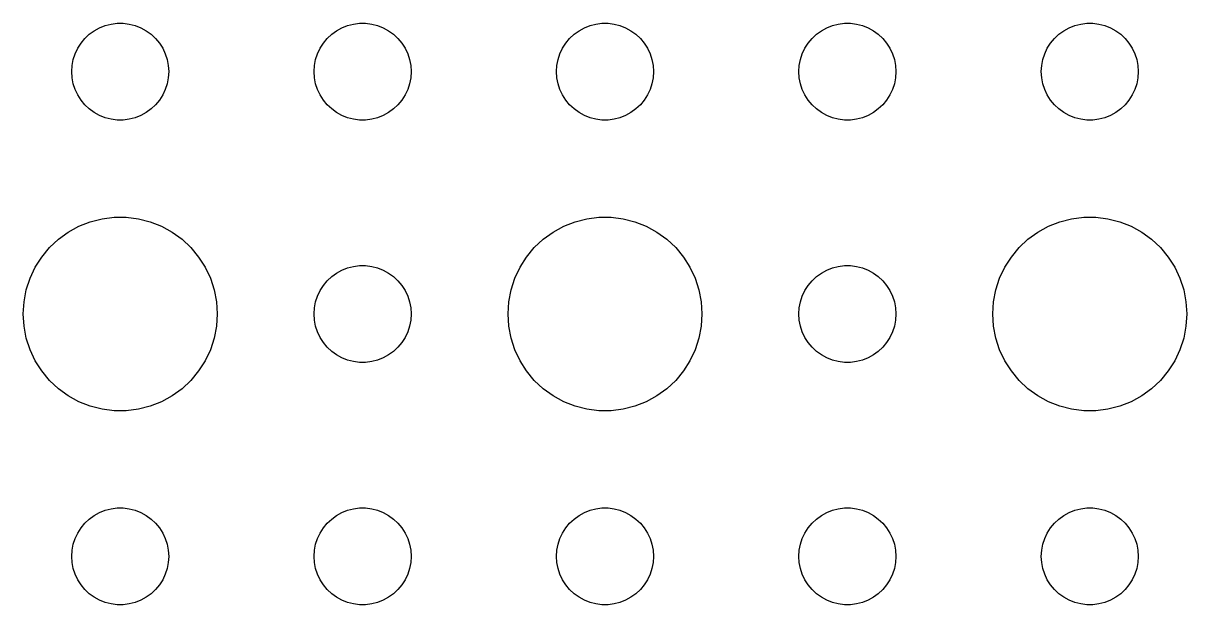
# Model space of a CAD drawing. Header units: metres. Extents: x -157 to 157, y -157 to 157.
# Drawn here: x -78 to -42, y 21 to 39 of the extents above; entities that cross this region are included whole.
import ezdxf

# ---------------------------------------------------------------- set-up
doc = ezdxf.new("R2010")
doc.units = ezdxf.units.M

msp = doc.modelspace()

# ---------------------------------------------------------------- linework, layer by layer
for p, q in [((-75.6387, 38.8572), (-75.4635, 38.9266)), ((-75.4635, 38.9266), (-75.2811, 38.9734)), ((-75.2811, 38.9734), (-75.0942, 38.997)), ((-75.0942, 38.997), (-74.9058, 38.997)), ((-74.9058, 38.997), (-74.7189, 38.9734)), ((-74.7189, 38.9734), (-74.5365, 38.9266)), ((-74.5365, 38.9266), (-74.3613, 38.8572)), ((-68.1387, 38.8572), (-67.9635, 38.9266)), ((-67.9635, 38.9266), (-67.7811, 38.9734)), ((-67.7811, 38.9734), (-67.5942, 38.997)), ((-67.5942, 38.997), (-67.4058, 38.997)), ((-67.4058, 38.997), (-67.2189, 38.9734)), ((-67.2189, 38.9734), (-67.0365, 38.9266)), ((-67.0365, 38.9266), (-66.8613, 38.8572)), ((-60.6387, 38.8572), (-60.4635, 38.9266)), ((-60.4635, 38.9266), (-60.2811, 38.9734)), ((-60.2811, 38.9734), (-60.0942, 38.997)), ((-60.0942, 38.997), (-59.9058, 38.997)), ((-59.9058, 38.997), (-59.7189, 38.9734)), ((-59.7189, 38.9734), (-59.5365, 38.9266)), ((-59.5365, 38.9266), (-59.3613, 38.8572)), ((-53.1387, 38.8572), (-52.9635, 38.9266)), ((-52.9635, 38.9266), (-52.7811, 38.9734)), ((-52.7811, 38.9734), (-52.5942, 38.997)), ((-52.5942, 38.997), (-52.4058, 38.997)), ((-52.4058, 38.997), (-52.2189, 38.9734)), ((-52.2189, 38.9734), (-52.0365, 38.9266)), ((-52.0365, 38.9266), (-51.8613, 38.8572)), ((-45.6387, 38.8572), (-45.4635, 38.9266)), ((-45.4635, 38.9266), (-45.2811, 38.9734)), ((-45.2811, 38.9734), (-45.0942, 38.997)), ((-45.0942, 38.997), (-44.9058, 38.997)), ((-44.9058, 38.997), (-44.7189, 38.9734)), ((-44.7189, 38.9734), (-44.5365, 38.9266)), ((-44.5365, 38.9266), (-44.3613, 38.8572)), ((-76.2135, 38.3817), (-76.0934, 38.5268)), ((-76.0934, 38.5268), (-75.9561, 38.6558)), ((-75.9561, 38.6558), (-75.8037, 38.7665)), ((-75.8037, 38.7665), (-75.6387, 38.8572)), ((-74.3613, 38.8572), (-74.1963, 38.7665)), ((-74.1963, 38.7665), (-74.0439, 38.6558)), ((-74.0439, 38.6558), (-73.9065, 38.5268)), ((-73.9065, 38.5268), (-73.7865, 38.3817)), ((-68.7135, 38.3817), (-68.5934, 38.5268)), ((-68.5934, 38.5268), (-68.4561, 38.6558)), ((-68.4561, 38.6558), (-68.3037, 38.7665)), ((-68.3037, 38.7665), (-68.1387, 38.8572)), ((-66.8613, 38.8572), (-66.6963, 38.7665)), ((-66.6963, 38.7665), (-66.5439, 38.6558)), ((-66.5439, 38.6558), (-66.4065, 38.5268)), ((-66.4065, 38.5268), (-66.2865, 38.3817)), ((-61.2135, 38.3817), (-61.0934, 38.5268)), ((-61.0934, 38.5268), (-60.9561, 38.6558)), ((-60.9561, 38.6558), (-60.8037, 38.7665)), ((-60.8037, 38.7665), (-60.6387, 38.8572)), ((-59.3613, 38.8572), (-59.1963, 38.7665)), ((-59.1963, 38.7665), (-59.0439, 38.6558)), ((-59.0439, 38.6558), (-58.9065, 38.5268)), ((-58.9065, 38.5268), (-58.7865, 38.3817)), ((-53.7135, 38.3817), (-53.5934, 38.5268)), ((-53.5934, 38.5268), (-53.4561, 38.6558)), ((-53.4561, 38.6558), (-53.3037, 38.7665)), ((-53.3037, 38.7665), (-53.1387, 38.8572)), ((-51.8613, 38.8572), (-51.6963, 38.7665)), ((-51.6963, 38.7665), (-51.5439, 38.6558)), ((-51.5439, 38.6558), (-51.4065, 38.5268)), ((-51.4065, 38.5268), (-51.2865, 38.3817)), ((-46.2135, 38.3817), (-46.0934, 38.5268)), ((-46.0934, 38.5268), (-45.9561, 38.6558)), ((-45.9561, 38.6558), (-45.8037, 38.7665)), ((-45.8037, 38.7665), (-45.6387, 38.8572)), ((-44.3613, 38.8572), (-44.1963, 38.7665)), ((-44.1963, 38.7665), (-44.0439, 38.6558)), ((-44.0439, 38.6558), (-43.9065, 38.5268)), ((-43.9065, 38.5268), (-43.7865, 38.3817)), ((-76.3947, 38.0522), (-76.3145, 38.2226)), ((-76.3145, 38.2226), (-76.2135, 38.3817)), ((-73.7865, 38.3817), (-73.6855, 38.2226)), ((-73.6855, 38.2226), (-73.6053, 38.0522)), ((-68.8947, 38.0522), (-68.8145, 38.2226)), ((-68.8145, 38.2226), (-68.7135, 38.3817)), ((-66.2865, 38.3817), (-66.1855, 38.2226)), ((-66.1855, 38.2226), (-66.1053, 38.0522)), ((-61.3947, 38.0522), (-61.3145, 38.2226)), ((-61.3145, 38.2226), (-61.2135, 38.3817)), ((-58.7865, 38.3817), (-58.6855, 38.2226)), ((-58.6855, 38.2226), (-58.6053, 38.0522)), ((-53.8947, 38.0522), (-53.8145, 38.2226)), ((-53.8145, 38.2226), (-53.7135, 38.3817)), ((-51.2865, 38.3817), (-51.1855, 38.2226)), ((-51.1855, 38.2226), (-51.1053, 38.0522)), ((-46.3947, 38.0522), (-46.3145, 38.2226)), ((-46.3145, 38.2226), (-46.2135, 38.3817)), ((-43.7865, 38.3817), (-43.6855, 38.2226)), ((-43.6855, 38.2226), (-43.6053, 38.0522)), ((-76.4882, 37.688), (-76.4529, 37.873)), ((-76.4529, 37.873), (-76.3947, 38.0522)), ((-73.6053, 38.0522), (-73.5471, 37.873)), ((-73.5471, 37.873), (-73.5118, 37.688)), ((-68.9882, 37.688), (-68.9529, 37.873)), ((-68.9529, 37.873), (-68.8947, 38.0522)), ((-66.1053, 38.0522), (-66.0471, 37.873)), ((-66.0471, 37.873), (-66.0118, 37.688)), ((-61.4882, 37.688), (-61.4529, 37.873)), ((-61.4529, 37.873), (-61.3947, 38.0522)), ((-58.6053, 38.0522), (-58.5471, 37.873)), ((-58.5471, 37.873), (-58.5118, 37.688)), ((-53.9882, 37.688), (-53.9529, 37.873)), ((-53.9529, 37.873), (-53.8947, 38.0522)), ((-51.1053, 38.0522), (-51.0471, 37.873)), ((-51.0471, 37.873), (-51.0118, 37.688)), ((-46.4882, 37.688), (-46.4529, 37.873)), ((-46.4529, 37.873), (-46.3947, 38.0522)), ((-43.6053, 38.0522), (-43.5471, 37.873)), ((-43.5471, 37.873), (-43.5118, 37.688)), ((-76.5, 37.5), (-76.4882, 37.688)), ((-76.4882, 37.312), (-76.5, 37.5)), ((-73.5118, 37.688), (-73.5, 37.5)), ((-73.5, 37.5), (-73.5118, 37.312)), ((-69, 37.5), (-68.9882, 37.688)), ((-68.9882, 37.312), (-69, 37.5)), ((-66.0118, 37.688), (-66, 37.5)), ((-66, 37.5), (-66.0118, 37.312)), ((-61.5, 37.5), (-61.4882, 37.688)), ((-61.4882, 37.312), (-61.5, 37.5)), ((-58.5118, 37.688), (-58.5, 37.5)), ((-58.5, 37.5), (-58.5118, 37.312)), ((-54, 37.5), (-53.9882, 37.688)), ((-53.9882, 37.312), (-54, 37.5)), ((-51.0118, 37.688), (-51, 37.5)), ((-51, 37.5), (-51.0118, 37.312)), ((-46.5, 37.5), (-46.4882, 37.688)), ((-46.4882, 37.312), (-46.5, 37.5)), ((-43.5118, 37.688), (-43.5, 37.5)), ((-43.5, 37.5), (-43.5118, 37.312)), ((-76.4529, 37.127), (-76.4882, 37.312)), ((-76.3947, 36.9478), (-76.4529, 37.127)), ((-73.5471, 37.127), (-73.6053, 36.9478)), ((-73.5118, 37.312), (-73.5471, 37.127)), ((-68.9529, 37.127), (-68.9882, 37.312)), ((-68.8947, 36.9478), (-68.9529, 37.127)), ((-66.0471, 37.127), (-66.1053, 36.9478)), ((-66.0118, 37.312), (-66.0471, 37.127)), ((-61.4529, 37.127), (-61.4882, 37.312)), ((-61.3947, 36.9478), (-61.4529, 37.127)), ((-58.5471, 37.127), (-58.6053, 36.9478)), ((-58.5118, 37.312), (-58.5471, 37.127)), ((-53.9529, 37.127), (-53.9882, 37.312)), ((-53.8947, 36.9478), (-53.9529, 37.127)), ((-51.0471, 37.127), (-51.1053, 36.9478)), ((-51.0118, 37.312), (-51.0471, 37.127)), ((-46.4529, 37.127), (-46.4882, 37.312)), ((-46.3947, 36.9478), (-46.4529, 37.127)), ((-43.5471, 37.127), (-43.6053, 36.9478)), ((-43.5118, 37.312), (-43.5471, 37.127)), ((-76.3145, 36.7774), (-76.3947, 36.9478)), ((-76.2135, 36.6183), (-76.3145, 36.7774)), ((-73.6855, 36.7774), (-73.7865, 36.6183)), ((-73.6053, 36.9478), (-73.6855, 36.7774)), ((-68.8145, 36.7774), (-68.8947, 36.9478)), ((-68.7135, 36.6183), (-68.8145, 36.7774)), ((-66.1855, 36.7774), (-66.2865, 36.6183)), ((-66.1053, 36.9478), (-66.1855, 36.7774)), ((-61.3145, 36.7774), (-61.3947, 36.9478)), ((-61.2135, 36.6183), (-61.3145, 36.7774)), ((-58.6855, 36.7774), (-58.7865, 36.6183)), ((-58.6053, 36.9478), (-58.6855, 36.7774)), ((-53.8145, 36.7774), (-53.8947, 36.9478)), ((-53.7135, 36.6183), (-53.8145, 36.7774)), ((-51.1855, 36.7774), (-51.2865, 36.6183)), ((-51.1053, 36.9478), (-51.1855, 36.7774)), ((-46.3145, 36.7774), (-46.3947, 36.9478)), ((-46.2135, 36.6183), (-46.3145, 36.7774)), ((-43.6855, 36.7774), (-43.7865, 36.6183)), ((-43.6053, 36.9478), (-43.6855, 36.7774)), ((-76.0934, 36.4732), (-76.2135, 36.6183)), ((-75.9561, 36.3442), (-76.0934, 36.4732)), ((-73.9065, 36.4732), (-74.0439, 36.3442)), ((-73.7865, 36.6183), (-73.9065, 36.4732)), ((-68.5934, 36.4732), (-68.7135, 36.6183)), ((-68.4561, 36.3442), (-68.5934, 36.4732)), ((-66.4065, 36.4732), (-66.5439, 36.3442)), ((-66.2865, 36.6183), (-66.4065, 36.4732)), ((-61.0934, 36.4732), (-61.2135, 36.6183)), ((-60.9561, 36.3442), (-61.0934, 36.4732)), ((-58.9065, 36.4732), (-59.0439, 36.3442)), ((-58.7865, 36.6183), (-58.9065, 36.4732)), ((-53.5934, 36.4732), (-53.7135, 36.6183)), ((-53.4561, 36.3442), (-53.5934, 36.4732)), ((-51.4065, 36.4732), (-51.5439, 36.3442)), ((-51.2865, 36.6183), (-51.4065, 36.4732)), ((-46.0934, 36.4732), (-46.2135, 36.6183)), ((-45.9561, 36.3442), (-46.0934, 36.4732)), ((-43.9065, 36.4732), (-44.0439, 36.3442)), ((-43.7865, 36.6183), (-43.9065, 36.4732)), ((-75.8037, 36.2335), (-75.9561, 36.3442)), ((-75.6387, 36.1428), (-75.8037, 36.2335)), ((-75.4635, 36.0734), (-75.6387, 36.1428)), ((-75.2811, 36.0266), (-75.4635, 36.0734)), ((-75.0942, 36.003), (-75.2811, 36.0266)), ((-74.9058, 36.003), (-75.0942, 36.003)), ((-74.7189, 36.0266), (-74.9058, 36.003)), ((-74.5365, 36.0734), (-74.7189, 36.0266)), ((-74.3613, 36.1428), (-74.5365, 36.0734)), ((-74.1963, 36.2335), (-74.3613, 36.1428)), ((-74.0439, 36.3442), (-74.1963, 36.2335)), ((-68.3037, 36.2335), (-68.4561, 36.3442)), ((-68.1387, 36.1428), (-68.3037, 36.2335)), ((-67.9635, 36.0734), (-68.1387, 36.1428)), ((-67.7811, 36.0266), (-67.9635, 36.0734)), ((-67.5942, 36.003), (-67.7811, 36.0266)), ((-67.4058, 36.003), (-67.5942, 36.003)), ((-67.2189, 36.0266), (-67.4058, 36.003)), ((-67.0365, 36.0734), (-67.2189, 36.0266)), ((-66.8613, 36.1428), (-67.0365, 36.0734)), ((-66.6963, 36.2335), (-66.8613, 36.1428)), ((-66.5439, 36.3442), (-66.6963, 36.2335)), ((-60.8037, 36.2335), (-60.9561, 36.3442)), ((-60.6387, 36.1428), (-60.8037, 36.2335)), ((-60.4635, 36.0734), (-60.6387, 36.1428)), ((-60.2811, 36.0266), (-60.4635, 36.0734)), ((-60.0942, 36.003), (-60.2811, 36.0266)), ((-59.9058, 36.003), (-60.0942, 36.003)), ((-59.7189, 36.0266), (-59.9058, 36.003)), ((-59.5365, 36.0734), (-59.7189, 36.0266)), ((-59.3613, 36.1428), (-59.5365, 36.0734)), ((-59.1963, 36.2335), (-59.3613, 36.1428)), ((-59.0439, 36.3442), (-59.1963, 36.2335)), ((-53.3037, 36.2335), (-53.4561, 36.3442)), ((-53.1387, 36.1428), (-53.3037, 36.2335)), ((-52.9635, 36.0734), (-53.1387, 36.1428)), ((-52.7811, 36.0266), (-52.9635, 36.0734)), ((-52.5942, 36.003), (-52.7811, 36.0266)), ((-52.4058, 36.003), (-52.5942, 36.003)), ((-52.2189, 36.0266), (-52.4058, 36.003)), ((-52.0365, 36.0734), (-52.2189, 36.0266)), ((-51.8613, 36.1428), (-52.0365, 36.0734)), ((-51.6963, 36.2335), (-51.8613, 36.1428)), ((-51.5439, 36.3442), (-51.6963, 36.2335)), ((-45.8037, 36.2335), (-45.9561, 36.3442)), ((-45.6387, 36.1428), (-45.8037, 36.2335)), ((-45.4635, 36.0734), (-45.6387, 36.1428)), ((-45.2811, 36.0266), (-45.4635, 36.0734)), ((-45.0942, 36.003), (-45.2811, 36.0266)), ((-44.9058, 36.003), (-45.0942, 36.003)), ((-44.7189, 36.0266), (-44.9058, 36.003)), ((-44.5365, 36.0734), (-44.7189, 36.0266)), ((-44.3613, 36.1428), (-44.5365, 36.0734)), ((-44.1963, 36.2335), (-44.3613, 36.1428)), ((-44.0439, 36.3442), (-44.1963, 36.2335)), ((-76.2773, 32.7145), (-75.927, 32.8532)), ((-75.927, 32.8532), (-75.5621, 32.9469)), ((-75.5621, 32.9469), (-75.1884, 32.9941)), ((-75.1884, 32.9941), (-74.8116, 32.9941)), ((-74.8116, 32.9941), (-74.4379, 32.9469)), ((-74.4379, 32.9469), (-74.073, 32.8532)), ((-74.073, 32.8532), (-73.7227, 32.7145)), ((-61.2773, 32.7145), (-60.927, 32.8532)), ((-60.927, 32.8532), (-60.5621, 32.9469)), ((-60.5621, 32.9469), (-60.1884, 32.9941)), ((-60.1884, 32.9941), (-59.8116, 32.9941)), ((-59.8116, 32.9941), (-59.4379, 32.9469)), ((-59.4379, 32.9469), (-59.0729, 32.8532)), ((-59.0729, 32.8532), (-58.7227, 32.7145)), ((-46.2773, 32.7145), (-45.927, 32.8532)), ((-45.927, 32.8532), (-45.5621, 32.9469)), ((-45.5621, 32.9469), (-45.1884, 32.9941)), ((-45.1884, 32.9941), (-44.8116, 32.9941)), ((-44.8116, 32.9941), (-44.4379, 32.9469)), ((-44.4379, 32.9469), (-44.0729, 32.8532)), ((-44.0729, 32.8532), (-43.7227, 32.7145)), ((-76.9123, 32.3115), (-76.6075, 32.533)), ((-76.6075, 32.533), (-76.2773, 32.7145)), ((-73.7227, 32.7145), (-73.3925, 32.533)), ((-73.3925, 32.533), (-73.0877, 32.3115)), ((-61.9123, 32.3115), (-61.6075, 32.533)), ((-61.6075, 32.533), (-61.2773, 32.7145)), ((-58.7227, 32.7145), (-58.3925, 32.533)), ((-58.3925, 32.533), (-58.0877, 32.3115)), ((-46.9123, 32.3115), (-46.6075, 32.533)), ((-46.6075, 32.533), (-46.2773, 32.7145)), ((-43.7227, 32.7145), (-43.3925, 32.533)), ((-43.3925, 32.533), (-43.0877, 32.3115)), ((-77.427, 31.7634), (-77.1869, 32.0536)), ((-77.1869, 32.0536), (-76.9123, 32.3115)), ((-73.0877, 32.3115), (-72.8131, 32.0536)), ((-72.8131, 32.0536), (-72.573, 31.7634)), ((-62.427, 31.7634), (-62.1869, 32.0536)), ((-62.1869, 32.0536), (-61.9123, 32.3115)), ((-58.0877, 32.3115), (-57.8131, 32.0536)), ((-57.8131, 32.0536), (-57.5729, 31.7634)), ((-47.427, 31.7634), (-47.1869, 32.0536)), ((-47.1869, 32.0536), (-46.9123, 32.3115)), ((-43.0877, 32.3115), (-42.8131, 32.0536)), ((-42.8131, 32.0536), (-42.5729, 31.7634)), ((-77.6289, 31.4453), (-77.427, 31.7634)), ((-72.573, 31.7634), (-72.3711, 31.4453)), ((-62.6289, 31.4453), (-62.427, 31.7634)), ((-57.5729, 31.7634), (-57.3711, 31.4453)), ((-47.6289, 31.4453), (-47.427, 31.7634)), ((-42.5729, 31.7634), (-42.3711, 31.4453)), ((-77.7893, 31.1044), (-77.6289, 31.4453)), ((-72.3711, 31.4453), (-72.2107, 31.1044)), ((-68.3037, 31.2665), (-68.1387, 31.3572)), ((-68.1387, 31.3572), (-67.9635, 31.4266)), ((-67.9635, 31.4266), (-67.7811, 31.4734)), ((-67.7811, 31.4734), (-67.5942, 31.497)), ((-67.5942, 31.497), (-67.4058, 31.497)), ((-67.4058, 31.497), (-67.2189, 31.4734)), ((-67.2189, 31.4734), (-67.0365, 31.4266)), ((-67.0365, 31.4266), (-66.8613, 31.3572)), ((-66.8613, 31.3572), (-66.6963, 31.2665)), ((-62.7893, 31.1044), (-62.6289, 31.4453)), ((-57.3711, 31.4453), (-57.2107, 31.1044)), ((-53.3037, 31.2665), (-53.1387, 31.3572)), ((-53.1387, 31.3572), (-52.9635, 31.4266)), ((-52.9635, 31.4266), (-52.7811, 31.4734)), ((-52.7811, 31.4734), (-52.5942, 31.497)), ((-52.5942, 31.497), (-52.4058, 31.497)), ((-52.4058, 31.497), (-52.2189, 31.4734)), ((-52.2189, 31.4734), (-52.0365, 31.4266)), ((-52.0365, 31.4266), (-51.8613, 31.3572)), ((-51.8613, 31.3572), (-51.6963, 31.2665)), ((-47.7893, 31.1044), (-47.6289, 31.4453)), ((-42.3711, 31.4453), (-42.2107, 31.1044)), ((-77.9057, 30.7461), (-77.7893, 31.1044)), ((-72.2107, 31.1044), (-72.0943, 30.7461)), ((-68.7135, 30.8817), (-68.5934, 31.0268)), ((-68.5934, 31.0268), (-68.4561, 31.1558)), ((-68.4561, 31.1558), (-68.3037, 31.2665)), ((-66.6963, 31.2665), (-66.5439, 31.1558)), ((-66.5439, 31.1558), (-66.4065, 31.0268)), ((-66.4065, 31.0268), (-66.2865, 30.8817)), ((-62.9057, 30.7461), (-62.7893, 31.1044)), ((-57.2107, 31.1044), (-57.0942, 30.7461)), ((-53.7135, 30.8817), (-53.5934, 31.0268)), ((-53.5934, 31.0268), (-53.4561, 31.1558)), ((-53.4561, 31.1558), (-53.3037, 31.2665)), ((-51.6963, 31.2665), (-51.5439, 31.1558)), ((-51.5439, 31.1558), (-51.4065, 31.0268)), ((-51.4065, 31.0268), (-51.2865, 30.8817)), ((-47.9057, 30.7461), (-47.7893, 31.1044)), ((-42.2107, 31.1044), (-42.0942, 30.7461)), ((-77.9763, 30.376), (-77.9057, 30.7461)), ((-72.0943, 30.7461), (-72.0237, 30.376)), ((-68.8947, 30.5522), (-68.8145, 30.7226)), ((-68.8145, 30.7226), (-68.7135, 30.8817)), ((-66.2865, 30.8817), (-66.1855, 30.7226)), ((-66.1855, 30.7226), (-66.1053, 30.5522)), ((-62.9763, 30.376), (-62.9057, 30.7461)), ((-57.0942, 30.7461), (-57.0237, 30.376)), ((-53.8947, 30.5522), (-53.8145, 30.7226)), ((-53.8145, 30.7226), (-53.7135, 30.8817)), ((-51.2865, 30.8817), (-51.1855, 30.7226)), ((-51.1855, 30.7226), (-51.1053, 30.5522)), ((-47.9763, 30.376), (-47.9057, 30.7461)), ((-42.0942, 30.7461), (-42.0237, 30.376)), ((-78, 30), (-77.9763, 30.376)), ((-72.0237, 30.376), (-72, 30)), ((-68.9882, 30.188), (-68.9529, 30.373)), ((-68.9529, 30.373), (-68.8947, 30.5522)), ((-66.1053, 30.5522), (-66.0471, 30.373)), ((-66.0471, 30.373), (-66.0118, 30.188)), ((-63, 30), (-62.9763, 30.376)), ((-57.0237, 30.376), (-57, 30)), ((-53.9882, 30.188), (-53.9529, 30.373)), ((-53.9529, 30.373), (-53.8947, 30.5522)), ((-51.1053, 30.5522), (-51.0471, 30.373)), ((-51.0471, 30.373), (-51.0118, 30.188)), ((-48, 30), (-47.9763, 30.376)), ((-42.0237, 30.376), (-42, 30)), ((-77.9763, 29.624), (-78, 30)), ((-72, 30), (-72.0237, 29.624)), ((-69, 30), (-68.9882, 30.188)), ((-68.9882, 29.812), (-69, 30)), ((-66.0118, 30.188), (-66, 30)), ((-66, 30), (-66.0118, 29.812)), ((-62.9763, 29.624), (-63, 30)), ((-57, 30), (-57.0237, 29.624)), ((-54, 30), (-53.9882, 30.188)), ((-53.9882, 29.812), (-54, 30)), ((-51.0118, 30.188), (-51, 30)), ((-51, 30), (-51.0118, 29.812)), ((-47.9763, 29.624), (-48, 30)), ((-42, 30), (-42.0237, 29.624)), ((-77.9057, 29.2539), (-77.9763, 29.624)), ((-72.0237, 29.624), (-72.0943, 29.2539)), ((-68.9529, 29.627), (-68.9882, 29.812)), ((-68.8947, 29.4478), (-68.9529, 29.627)), ((-66.0471, 29.627), (-66.1053, 29.4478)), ((-66.0118, 29.812), (-66.0471, 29.627)), ((-62.9057, 29.2539), (-62.9763, 29.624)), ((-57.0237, 29.624), (-57.0942, 29.2539)), ((-53.9529, 29.627), (-53.9882, 29.812)), ((-53.8947, 29.4478), (-53.9529, 29.627)), ((-51.0471, 29.627), (-51.1053, 29.4478)), ((-51.0118, 29.812), (-51.0471, 29.627)), ((-47.9057, 29.2539), (-47.9763, 29.624)), ((-42.0237, 29.624), (-42.0942, 29.2539)), ((-77.7893, 28.8956), (-77.9057, 29.2539)), ((-72.0943, 29.2539), (-72.2107, 28.8956)), ((-68.8145, 29.2774), (-68.8947, 29.4478)), ((-68.7135, 29.1183), (-68.8145, 29.2774)), ((-66.1855, 29.2774), (-66.2865, 29.1183)), ((-66.1053, 29.4478), (-66.1855, 29.2774)), ((-62.7893, 28.8956), (-62.9057, 29.2539)), ((-57.0942, 29.2539), (-57.2107, 28.8956)), ((-53.8145, 29.2774), (-53.8947, 29.4478)), ((-53.7135, 29.1183), (-53.8145, 29.2774)), ((-51.1855, 29.2774), (-51.2865, 29.1183)), ((-51.1053, 29.4478), (-51.1855, 29.2774)), ((-47.7893, 28.8956), (-47.9057, 29.2539)), ((-42.0942, 29.2539), (-42.2107, 28.8956)), ((-77.6289, 28.5547), (-77.7893, 28.8956)), ((-72.2107, 28.8956), (-72.3711, 28.5547)), ((-68.5934, 28.9732), (-68.7135, 29.1183)), ((-68.4561, 28.8442), (-68.5934, 28.9732)), ((-68.3037, 28.7335), (-68.4561, 28.8442)), ((-66.5439, 28.8442), (-66.6963, 28.7335)), ((-66.4065, 28.9732), (-66.5439, 28.8442)), ((-66.2865, 29.1183), (-66.4065, 28.9732)), ((-62.6289, 28.5547), (-62.7893, 28.8956)), ((-57.2107, 28.8956), (-57.3711, 28.5547)), ((-53.5934, 28.9732), (-53.7135, 29.1183)), ((-53.4561, 28.8442), (-53.5934, 28.9732)), ((-53.3037, 28.7335), (-53.4561, 28.8442)), ((-51.5439, 28.8442), (-51.6963, 28.7335)), ((-51.4065, 28.9732), (-51.5439, 28.8442)), ((-51.2865, 29.1183), (-51.4065, 28.9732)), ((-47.6289, 28.5547), (-47.7893, 28.8956)), ((-42.2107, 28.8956), (-42.3711, 28.5547)), ((-77.427, 28.2366), (-77.6289, 28.5547)), ((-72.3711, 28.5547), (-72.573, 28.2366)), ((-68.1387, 28.6427), (-68.3037, 28.7335)), ((-67.9635, 28.5734), (-68.1387, 28.6427)), ((-67.7811, 28.5266), (-67.9635, 28.5734)), ((-67.5942, 28.503), (-67.7811, 28.5266)), ((-67.4058, 28.503), (-67.5942, 28.503)), ((-67.2189, 28.5266), (-67.4058, 28.503)), ((-67.0365, 28.5734), (-67.2189, 28.5266)), ((-66.8613, 28.6427), (-67.0365, 28.5734)), ((-66.6963, 28.7335), (-66.8613, 28.6427)), ((-62.427, 28.2366), (-62.6289, 28.5547)), ((-57.3711, 28.5547), (-57.5729, 28.2366)), ((-53.1387, 28.6427), (-53.3037, 28.7335)), ((-52.9635, 28.5734), (-53.1387, 28.6427)), ((-52.7811, 28.5266), (-52.9635, 28.5734)), ((-52.5942, 28.503), (-52.7811, 28.5266)), ((-52.4058, 28.503), (-52.5942, 28.503)), ((-52.2189, 28.5266), (-52.4058, 28.503)), ((-52.0365, 28.5734), (-52.2189, 28.5266)), ((-51.8613, 28.6427), (-52.0365, 28.5734)), ((-51.6963, 28.7335), (-51.8613, 28.6427)), ((-47.427, 28.2366), (-47.6289, 28.5547)), ((-42.3711, 28.5547), (-42.5729, 28.2366)), ((-77.1869, 27.9464), (-77.427, 28.2366)), ((-72.573, 28.2366), (-72.8131, 27.9464)), ((-62.1869, 27.9464), (-62.427, 28.2366)), ((-57.5729, 28.2366), (-57.8131, 27.9464)), ((-47.1869, 27.9464), (-47.427, 28.2366)), ((-42.5729, 28.2366), (-42.8131, 27.9464)), ((-76.9123, 27.6884), (-77.1869, 27.9464)), ((-72.8131, 27.9464), (-73.0877, 27.6884)), ((-61.9123, 27.6884), (-62.1869, 27.9464)), ((-57.8131, 27.9464), (-58.0877, 27.6884)), ((-46.9123, 27.6884), (-47.1869, 27.9464)), ((-42.8131, 27.9464), (-43.0877, 27.6884)), ((-76.6075, 27.467), (-76.9123, 27.6884)), ((-76.2773, 27.2855), (-76.6075, 27.467)), ((-73.3925, 27.467), (-73.7227, 27.2855)), ((-73.0877, 27.6884), (-73.3925, 27.467)), ((-61.6075, 27.467), (-61.9123, 27.6884)), ((-61.2773, 27.2855), (-61.6075, 27.467)), ((-58.3925, 27.467), (-58.7227, 27.2855)), ((-58.0877, 27.6884), (-58.3925, 27.467)), ((-46.6075, 27.467), (-46.9123, 27.6884)), ((-46.2773, 27.2855), (-46.6075, 27.467)), ((-43.3925, 27.467), (-43.7227, 27.2855)), ((-43.0877, 27.6884), (-43.3925, 27.467)), ((-75.927, 27.1468), (-76.2773, 27.2855)), ((-75.5621, 27.0531), (-75.927, 27.1468)), ((-75.1884, 27.0059), (-75.5621, 27.0531)), ((-74.8116, 27.0059), (-75.1884, 27.0059)), ((-74.4379, 27.0531), (-74.8116, 27.0059)), ((-74.073, 27.1468), (-74.4379, 27.0531)), ((-73.7227, 27.2855), (-74.073, 27.1468)), ((-60.927, 27.1468), (-61.2773, 27.2855)), ((-60.5621, 27.0531), (-60.927, 27.1468)), ((-60.1884, 27.0059), (-60.5621, 27.0531)), ((-59.8116, 27.0059), (-60.1884, 27.0059)), ((-59.4379, 27.0531), (-59.8116, 27.0059)), ((-59.0729, 27.1468), (-59.4379, 27.0531)), ((-58.7227, 27.2855), (-59.0729, 27.1468)), ((-45.927, 27.1468), (-46.2773, 27.2855)), ((-45.5621, 27.0531), (-45.927, 27.1468)), ((-45.1884, 27.0059), (-45.5621, 27.0531)), ((-44.8116, 27.0059), (-45.1884, 27.0059)), ((-44.4379, 27.0531), (-44.8116, 27.0059)), ((-44.0729, 27.1468), (-44.4379, 27.0531)), ((-43.7227, 27.2855), (-44.0729, 27.1468)), ((-75.9561, 23.6558), (-75.8037, 23.7665)), ((-75.8037, 23.7665), (-75.6387, 23.8572)), ((-75.6387, 23.8572), (-75.4635, 23.9266)), ((-75.4635, 23.9266), (-75.2811, 23.9734)), ((-75.2811, 23.9734), (-75.0942, 23.997)), ((-75.0942, 23.997), (-74.9058, 23.997)), ((-74.9058, 23.997), (-74.7189, 23.9734)), ((-74.7189, 23.9734), (-74.5365, 23.9266)), ((-74.5365, 23.9266), (-74.3613, 23.8572)), ((-74.3613, 23.8572), (-74.1963, 23.7665)), ((-74.1963, 23.7665), (-74.0439, 23.6558)), ((-68.4561, 23.6558), (-68.3037, 23.7665)), ((-68.3037, 23.7665), (-68.1387, 23.8572)), ((-68.1387, 23.8572), (-67.9635, 23.9266)), ((-67.9635, 23.9266), (-67.7811, 23.9734)), ((-67.7811, 23.9734), (-67.5942, 23.997)), ((-67.5942, 23.997), (-67.4058, 23.997)), ((-67.4058, 23.997), (-67.2189, 23.9734)), ((-67.2189, 23.9734), (-67.0365, 23.9266)), ((-67.0365, 23.9266), (-66.8613, 23.8572)), ((-66.8613, 23.8572), (-66.6963, 23.7665)), ((-66.6963, 23.7665), (-66.5439, 23.6558)), ((-60.9561, 23.6558), (-60.8037, 23.7665)), ((-60.8037, 23.7665), (-60.6387, 23.8572)), ((-60.6387, 23.8572), (-60.4635, 23.9266)), ((-60.4635, 23.9266), (-60.2811, 23.9734)), ((-60.2811, 23.9734), (-60.0942, 23.997)), ((-60.0942, 23.997), (-59.9058, 23.997)), ((-59.9058, 23.997), (-59.7189, 23.9734)), ((-59.7189, 23.9734), (-59.5365, 23.9266)), ((-59.5365, 23.9266), (-59.3613, 23.8572)), ((-59.3613, 23.8572), (-59.1963, 23.7665)), ((-59.1963, 23.7665), (-59.0439, 23.6558)), ((-53.4561, 23.6558), (-53.3037, 23.7665)), ((-53.3037, 23.7665), (-53.1387, 23.8572)), ((-53.1387, 23.8572), (-52.9635, 23.9266)), ((-52.9635, 23.9266), (-52.7811, 23.9734)), ((-52.7811, 23.9734), (-52.5942, 23.997)), ((-52.5942, 23.997), (-52.4058, 23.997)), ((-52.4058, 23.997), (-52.2189, 23.9734)), ((-52.2189, 23.9734), (-52.0365, 23.9266)), ((-52.0365, 23.9266), (-51.8613, 23.8572)), ((-51.8613, 23.8572), (-51.6963, 23.7665)), ((-51.6963, 23.7665), (-51.5439, 23.6558)), ((-45.9561, 23.6558), (-45.8037, 23.7665)), ((-45.8037, 23.7665), (-45.6387, 23.8572)), ((-45.6387, 23.8572), (-45.4635, 23.9266)), ((-45.4635, 23.9266), (-45.2811, 23.9734)), ((-45.2811, 23.9734), (-45.0942, 23.997)), ((-45.0942, 23.997), (-44.9058, 23.997)), ((-44.9058, 23.997), (-44.7189, 23.9734)), ((-44.7189, 23.9734), (-44.5365, 23.9266)), ((-44.5365, 23.9266), (-44.3613, 23.8572)), ((-44.3613, 23.8572), (-44.1963, 23.7665)), ((-44.1963, 23.7665), (-44.0439, 23.6558)), ((-76.2135, 23.3817), (-76.0934, 23.5268)), ((-76.0934, 23.5268), (-75.9561, 23.6558)), ((-74.0439, 23.6558), (-73.9065, 23.5268)), ((-73.9065, 23.5268), (-73.7865, 23.3817)), ((-68.7135, 23.3817), (-68.5934, 23.5268)), ((-68.5934, 23.5268), (-68.4561, 23.6558)), ((-66.5439, 23.6558), (-66.4065, 23.5268)), ((-66.4065, 23.5268), (-66.2865, 23.3817)), ((-61.2135, 23.3817), (-61.0934, 23.5268)), ((-61.0934, 23.5268), (-60.9561, 23.6558)), ((-59.0439, 23.6558), (-58.9065, 23.5268)), ((-58.9065, 23.5268), (-58.7865, 23.3817)), ((-53.7135, 23.3817), (-53.5934, 23.5268)), ((-53.5934, 23.5268), (-53.4561, 23.6558)), ((-51.5439, 23.6558), (-51.4065, 23.5268)), ((-51.4065, 23.5268), (-51.2865, 23.3817)), ((-46.2135, 23.3817), (-46.0934, 23.5268)), ((-46.0934, 23.5268), (-45.9561, 23.6558)), ((-44.0439, 23.6558), (-43.9065, 23.5268)), ((-43.9065, 23.5268), (-43.7865, 23.3817)), ((-76.4529, 22.873), (-76.3947, 23.0522)), ((-76.3947, 23.0522), (-76.3145, 23.2226)), ((-76.3145, 23.2226), (-76.2135, 23.3817)), ((-73.7865, 23.3817), (-73.6855, 23.2226)), ((-73.6855, 23.2226), (-73.6053, 23.0522)), ((-73.6053, 23.0522), (-73.5471, 22.873)), ((-68.9529, 22.873), (-68.8947, 23.0522)), ((-68.8947, 23.0522), (-68.8145, 23.2226)), ((-68.8145, 23.2226), (-68.7135, 23.3817)), ((-66.2865, 23.3817), (-66.1855, 23.2226)), ((-66.1855, 23.2226), (-66.1053, 23.0522)), ((-66.1053, 23.0522), (-66.0471, 22.873)), ((-61.4529, 22.873), (-61.3947, 23.0522)), ((-61.3947, 23.0522), (-61.3145, 23.2226)), ((-61.3145, 23.2226), (-61.2135, 23.3817)), ((-58.7865, 23.3817), (-58.6855, 23.2226)), ((-58.6855, 23.2226), (-58.6053, 23.0522)), ((-58.6053, 23.0522), (-58.5471, 22.873)), ((-53.9529, 22.873), (-53.8947, 23.0522)), ((-53.8947, 23.0522), (-53.8145, 23.2226)), ((-53.8145, 23.2226), (-53.7135, 23.3817)), ((-51.2865, 23.3817), (-51.1855, 23.2226)), ((-51.1855, 23.2226), (-51.1053, 23.0522)), ((-51.1053, 23.0522), (-51.0471, 22.873)), ((-46.4529, 22.873), (-46.3947, 23.0522)), ((-46.3947, 23.0522), (-46.3145, 23.2226)), ((-46.3145, 23.2226), (-46.2135, 23.3817)), ((-43.7865, 23.3817), (-43.6855, 23.2226)), ((-43.6855, 23.2226), (-43.6053, 23.0522)), ((-43.6053, 23.0522), (-43.5471, 22.873)), ((-76.5, 22.5), (-76.4882, 22.688)), ((-76.4882, 22.688), (-76.4529, 22.873)), ((-73.5471, 22.873), (-73.5118, 22.688)), ((-73.5118, 22.688), (-73.5, 22.5)), ((-69, 22.5), (-68.9882, 22.688)), ((-68.9882, 22.688), (-68.9529, 22.873)), ((-66.0471, 22.873), (-66.0118, 22.688)), ((-66.0118, 22.688), (-66, 22.5)), ((-61.5, 22.5), (-61.4882, 22.688)), ((-61.4882, 22.688), (-61.4529, 22.873)), ((-58.5471, 22.873), (-58.5118, 22.688)), ((-58.5118, 22.688), (-58.5, 22.5)), ((-54, 22.5), (-53.9882, 22.688)), ((-53.9882, 22.688), (-53.9529, 22.873)), ((-51.0471, 22.873), (-51.0118, 22.688)), ((-51.0118, 22.688), (-51, 22.5)), ((-46.5, 22.5), (-46.4882, 22.688)), ((-46.4882, 22.688), (-46.4529, 22.873)), ((-43.5471, 22.873), (-43.5118, 22.688)), ((-43.5118, 22.688), (-43.5, 22.5)), ((-76.4882, 22.312), (-76.5, 22.5)), ((-73.5, 22.5), (-73.5118, 22.312)), ((-68.9882, 22.312), (-69, 22.5)), ((-66, 22.5), (-66.0118, 22.312)), ((-61.4882, 22.312), (-61.5, 22.5)), ((-58.5, 22.5), (-58.5118, 22.312)), ((-53.9882, 22.312), (-54, 22.5)), ((-51, 22.5), (-51.0118, 22.312)), ((-46.4882, 22.312), (-46.5, 22.5)), ((-43.5, 22.5), (-43.5118, 22.312)), ((-76.4529, 22.127), (-76.4882, 22.312)), ((-76.3947, 21.9478), (-76.4529, 22.127)), ((-73.5471, 22.127), (-73.6053, 21.9478)), ((-73.5118, 22.312), (-73.5471, 22.127)), ((-68.9529, 22.127), (-68.9882, 22.312)), ((-68.8947, 21.9478), (-68.9529, 22.127)), ((-66.0471, 22.127), (-66.1053, 21.9478)), ((-66.0118, 22.312), (-66.0471, 22.127)), ((-61.4529, 22.127), (-61.4882, 22.312)), ((-61.3947, 21.9478), (-61.4529, 22.127)), ((-58.5471, 22.127), (-58.6053, 21.9478)), ((-58.5118, 22.312), (-58.5471, 22.127)), ((-53.9529, 22.127), (-53.9882, 22.312)), ((-53.8947, 21.9478), (-53.9529, 22.127)), ((-51.0471, 22.127), (-51.1053, 21.9478)), ((-51.0118, 22.312), (-51.0471, 22.127)), ((-46.4529, 22.127), (-46.4882, 22.312)), ((-46.3947, 21.9478), (-46.4529, 22.127)), ((-43.5471, 22.127), (-43.6053, 21.9478)), ((-43.5118, 22.312), (-43.5471, 22.127)), ((-76.3145, 21.7774), (-76.3947, 21.9478)), ((-76.2135, 21.6183), (-76.3145, 21.7774)), ((-76.0934, 21.4732), (-76.2135, 21.6183)), ((-73.7865, 21.6183), (-73.9065, 21.4732)), ((-73.6855, 21.7774), (-73.7865, 21.6183)), ((-73.6053, 21.9478), (-73.6855, 21.7774)), ((-68.8145, 21.7774), (-68.8947, 21.9478)), ((-68.7135, 21.6183), (-68.8145, 21.7774)), ((-68.5934, 21.4732), (-68.7135, 21.6183)), ((-66.2865, 21.6183), (-66.4065, 21.4732)), ((-66.1855, 21.7774), (-66.2865, 21.6183)), ((-66.1053, 21.9478), (-66.1855, 21.7774)), ((-61.3145, 21.7774), (-61.3947, 21.9478)), ((-61.2135, 21.6183), (-61.3145, 21.7774)), ((-61.0934, 21.4732), (-61.2135, 21.6183)), ((-58.7865, 21.6183), (-58.9065, 21.4732)), ((-58.6855, 21.7774), (-58.7865, 21.6183)), ((-58.6053, 21.9478), (-58.6855, 21.7774)), ((-53.8145, 21.7774), (-53.8947, 21.9478)), ((-53.7135, 21.6183), (-53.8145, 21.7774)), ((-53.5934, 21.4732), (-53.7135, 21.6183)), ((-51.2865, 21.6183), (-51.4065, 21.4732)), ((-51.1855, 21.7774), (-51.2865, 21.6183)), ((-51.1053, 21.9478), (-51.1855, 21.7774)), ((-46.3145, 21.7774), (-46.3947, 21.9478)), ((-46.2135, 21.6183), (-46.3145, 21.7774)), ((-46.0934, 21.4732), (-46.2135, 21.6183)), ((-43.7865, 21.6183), (-43.9065, 21.4732)), ((-43.6855, 21.7774), (-43.7865, 21.6183)), ((-43.6053, 21.9478), (-43.6855, 21.7774)), ((-75.9561, 21.3442), (-76.0934, 21.4732)), ((-75.8037, 21.2335), (-75.9561, 21.3442)), ((-74.0439, 21.3442), (-74.1963, 21.2335)), ((-73.9065, 21.4732), (-74.0439, 21.3442)), ((-68.4561, 21.3442), (-68.5934, 21.4732)), ((-68.3037, 21.2335), (-68.4561, 21.3442)), ((-66.5439, 21.3442), (-66.6963, 21.2335)), ((-66.4065, 21.4732), (-66.5439, 21.3442)), ((-60.9561, 21.3442), (-61.0934, 21.4732)), ((-60.8037, 21.2335), (-60.9561, 21.3442)), ((-59.0439, 21.3442), (-59.1963, 21.2335)), ((-58.9065, 21.4732), (-59.0439, 21.3442)), ((-53.4561, 21.3442), (-53.5934, 21.4732)), ((-53.3037, 21.2335), (-53.4561, 21.3442)), ((-51.5439, 21.3442), (-51.6963, 21.2335)), ((-51.4065, 21.4732), (-51.5439, 21.3442)), ((-45.9561, 21.3442), (-46.0934, 21.4732)), ((-45.8037, 21.2335), (-45.9561, 21.3442)), ((-44.0439, 21.3442), (-44.1963, 21.2335)), ((-43.9065, 21.4732), (-44.0439, 21.3442)), ((-75.6387, 21.1427), (-75.8037, 21.2335)), ((-75.4635, 21.0734), (-75.6387, 21.1427)), ((-75.2811, 21.0266), (-75.4635, 21.0734)), ((-75.0942, 21.003), (-75.2811, 21.0266)), ((-74.9058, 21.003), (-75.0942, 21.003)), ((-74.7189, 21.0266), (-74.9058, 21.003)), ((-74.5365, 21.0734), (-74.7189, 21.0266)), ((-74.3613, 21.1427), (-74.5365, 21.0734)), ((-74.1963, 21.2335), (-74.3613, 21.1427)), ((-68.1387, 21.1427), (-68.3037, 21.2335)), ((-67.9635, 21.0734), (-68.1387, 21.1427)), ((-67.7811, 21.0266), (-67.9635, 21.0734)), ((-67.5942, 21.003), (-67.7811, 21.0266)), ((-67.4058, 21.003), (-67.5942, 21.003)), ((-67.2189, 21.0266), (-67.4058, 21.003)), ((-67.0365, 21.0734), (-67.2189, 21.0266)), ((-66.8613, 21.1427), (-67.0365, 21.0734)), ((-66.6963, 21.2335), (-66.8613, 21.1427)), ((-60.6387, 21.1427), (-60.8037, 21.2335)), ((-60.4635, 21.0734), (-60.6387, 21.1427)), ((-60.2811, 21.0266), (-60.4635, 21.0734)), ((-60.0942, 21.003), (-60.2811, 21.0266)), ((-59.9058, 21.003), (-60.0942, 21.003)), ((-59.7189, 21.0266), (-59.9058, 21.003)), ((-59.5365, 21.0734), (-59.7189, 21.0266)), ((-59.3613, 21.1427), (-59.5365, 21.0734)), ((-59.1963, 21.2335), (-59.3613, 21.1427)), ((-53.1387, 21.1427), (-53.3037, 21.2335)), ((-52.9635, 21.0734), (-53.1387, 21.1427)), ((-52.7811, 21.0266), (-52.9635, 21.0734)), ((-52.5942, 21.003), (-52.7811, 21.0266)), ((-52.4058, 21.003), (-52.5942, 21.003)), ((-52.2189, 21.0266), (-52.4058, 21.003)), ((-52.0365, 21.0734), (-52.2189, 21.0266)), ((-51.8613, 21.1427), (-52.0365, 21.0734)), ((-51.6963, 21.2335), (-51.8613, 21.1427)), ((-45.6387, 21.1427), (-45.8037, 21.2335)), ((-45.4635, 21.0734), (-45.6387, 21.1427)), ((-45.2811, 21.0266), (-45.4635, 21.0734)), ((-45.0942, 21.003), (-45.2811, 21.0266)), ((-44.9058, 21.003), (-45.0942, 21.003)), ((-44.7189, 21.0266), (-44.9058, 21.003)), ((-44.5365, 21.0734), (-44.7189, 21.0266)), ((-44.3613, 21.1427), (-44.5365, 21.0734)), ((-44.1963, 21.2335), (-44.3613, 21.1427))]:
    msp.add_line(p, q)

doc.saveas('drawing.dxf')
